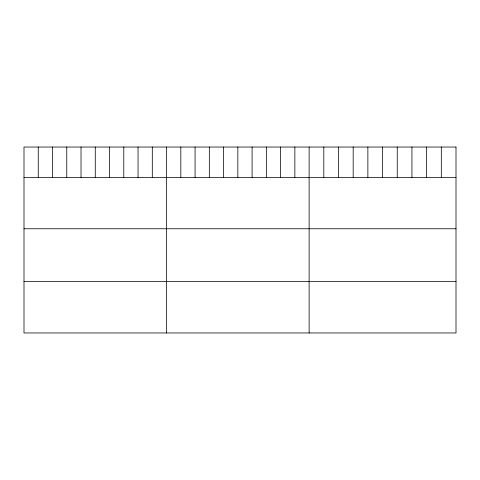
<?xml version="1.0" encoding="UTF-8"?>
<svg xmlns="http://www.w3.org/2000/svg" width="480" height="480" viewBox="0 0 480 480"><rect width="100%" height="100%" fill="white"/><g stroke="black" fill="none" stroke-linecap="round" stroke-linejoin="round"><path stroke-width="0.72" d="M24 177.444L456 177.444M24 228.762L456 228.762M24 281.64L456 281.64M441.312 147.036L441.312 177.444M426.624 147.036L426.624 177.444M411.936 147.036L411.936 177.444M397.248 147.036L397.248 177.444M382.56 147.036L382.56 177.444M367.872 147.036L367.872 177.444M353.184 147.036L353.184 177.444M338.496 147.036L338.496 177.444M323.808 147.036L323.808 177.444M309.12 147.036L309.12 332.964M294.864 147.036L294.864 177.444M280.608 147.036L280.608 177.444M266.352 147.036L266.352 177.444M252.096 147.036L252.096 177.444M237.84 147.036L237.84 177.444M223.584 147.036L223.584 177.444M209.328 147.036L209.328 177.444M195.072 147.036L195.072 177.444M180.816 147.036L180.816 177.444M166.56 147.036L166.56 332.964M152.304 147.036L152.304 177.444M138.048 147.036L138.048 177.444M123.792 147.036L123.792 177.444M109.536 147.036L109.536 177.444M95.28 147.036L95.28 177.444M81.024 147.036L81.024 177.444M66.768 147.036L66.768 177.444M52.512 147.036L52.512 177.444M38.256 147.036L38.256 177.444M456 147.036L24 147.036L24 332.964L456 332.964L456 147.036"/></g></svg>
